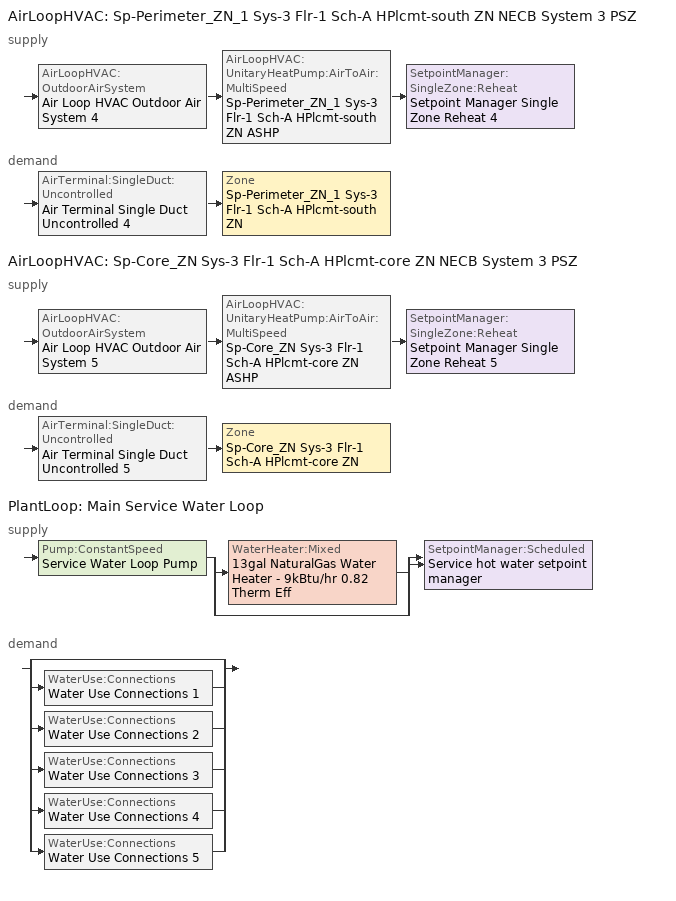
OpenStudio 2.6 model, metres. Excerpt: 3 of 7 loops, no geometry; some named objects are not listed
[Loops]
AirLoopHVAC 'Sp-Perimeter_ZN_1 Sys-3 Flr-1 Sch-A HPlcmt-south ZN NECB System 3 PSZ'
 supply: AirLoopHVAC:OutdoorAirSystem 'Air Loop HVAC Outdoor Air System 4' > AirLoopHVAC:UnitaryHeatPump:AirToAir:MultiSpeed 'Sp-Perimeter_ZN_1 Sys-3 Flr-1 Sch-A HPlcmt-south ZN ASHP' > SetpointManager:SingleZone:Reheat 'Setpoint Manager Single Zone Reheat 4'
 demand: AirTerminal:SingleDuct:Uncontrolled 'Air Terminal Single Duct Uncontrolled 4' > Zone 'Sp-Perimeter_ZN_1 Sys-3 Flr-1 Sch-A HPlcmt-south ZN'
AirLoopHVAC 'Sp-Core_ZN Sys-3 Flr-1 Sch-A HPlcmt-core ZN NECB System 3 PSZ'
 supply: AirLoopHVAC:OutdoorAirSystem 'Air Loop HVAC Outdoor Air System 5' > AirLoopHVAC:UnitaryHeatPump:AirToAir:MultiSpeed 'Sp-Core_ZN Sys-3 Flr-1 Sch-A HPlcmt-core ZN ASHP' > SetpointManager:SingleZone:Reheat 'Setpoint Manager Single Zone Reheat 5'
 demand: AirTerminal:SingleDuct:Uncontrolled 'Air Terminal Single Duct Uncontrolled 5' > Zone 'Sp-Core_ZN Sys-3 Flr-1 Sch-A HPlcmt-core ZN'
PlantLoop 'Main Service Water Loop'
 supply: Pump:ConstantSpeed 'Service Water Loop Pump' > split
  | WaterHeater:Mixed '13gal NaturalGas Water Heater - 9kBtu/hr 0.82 Therm Eff'
  | bypass
  join > SetpointManager:Scheduled 'Service hot water setpoint manager'
 demand: split
  | bypass
  | WaterUse:Connections 'Water Use Connections 1'
  | WaterUse:Connections 'Water Use Connections 2'
  | WaterUse:Connections 'Water Use Connections 3'
  | WaterUse:Connections 'Water Use Connections 4'
  | WaterUse:Connections 'Water Use Connections 5'
[Sizing:Zone] Zone Cooling Design Supply Air Temperature Input Method=SupplyAirTemperature; Zone Cooling Design Supply Air Temperature {C}=13; Zone Cooling Design Supply Air Temperature Difference {deltaC}=11.11; Zone Heating Design Supply Air Temperature Input Method=SupplyAirTemperature; Zone Heating Design Supply Air Temperature {C}=43; Zone Heating Design Supply Air Temperature Difference {deltaC}=11.11; Zone Cooling Design Supply Air Humidity Ratio {kg-H2O/kg-air}=0.0085; Zone Heating Design Supply Air Humidity Ratio {kg-H2O/kg-air}=0.008; Zone Heating Sizing Factor=1.3; Zone Cooling Sizing Factor=1.1; Cooling Design Air Flow Method=DesignDay; Heating Design Air Flow Method=DesignDay; Account for Dedicated Outdoor Air System=No; Dedicated Outdoor Air System Control Strategy=NeutralSupplyAir; Dedicated Outdoor Air Low Setpoint Temperature for Design {C}=autosize; Dedicated Outdoor Air High Setpoint Temperature for Design {C}=autosize
Sp-Perimeter_ZN_1 Sys-3 Flr-1 Sch-A HPlcmt-south ZN; Sp-Core_ZN Sys-3 Flr-1 Sch-A HPlcmt-core ZN
[Zone equipment]
Sp-Perimeter_ZN_1 Sys-3 Flr-1 Sch-A HPlcmt-south ZN: Air Terminal Single Duct Uncontrolled 4, Zone HVAC Baseboard Convective Water 4
Sp-Core_ZN Sys-3 Flr-1 Sch-A HPlcmt-core ZN: Air Terminal Single Duct Uncontrolled 5, Zone HVAC Baseboard Convective Water 5
[PlantLoop]
Main Service Water Loop: Glycol Concentration=0; Maximum Loop Temperature {C}=60; Minimum Loop Temperature {C}=10; Plant Loop Volume {m3}=Autocalculate; Load Distribution Scheme=Optimal
[Sizing:Plant]
Main Service Water Loop: Loop Type=Heating; Design Loop Exit Temperature {C}=60; Loop Design Temperature Difference {deltaC}=5; Sizing Option=NonCoincident; Zone Timesteps in Averaging Window=1; Coincident Sizing Factor Mode=None
[AirLoopHVAC] Availability Schedule=Always On Discrete; Design Supply Air Flow Rate {m3/s}=AutoSize
Sp-Perimeter_ZN_1 Sys-3 Flr-1 Sch-A HPlcmt-south ZN NECB System 3 PSZ; Sp-Core_ZN Sys-3 Flr-1 Sch-A HPlcmt-core ZN NECB System 3 PSZ
[Sizing:System] Type of Load to Size On=Sensible; Design Outdoor Air Flow Rate {m3/s}=Autosize; Minimum System Air Flow Ratio=1; Preheat Design Temperature {C}=7; Preheat Design Humidity Ratio {kg-H2O/kg-Air}=0.008; Precool Design Temperature {C}=13; Precool Design Humidity Ratio {kg-H2O/kg-Air}=0.008; Central Cooling Design Supply Air Temperature {C}=13; Central Heating Design Supply Air Temperature {C}=43; Sizing Option=NonCoincident; 100% Outdoor Air in Cooling=No; 100% Outdoor Air in Heating=No; Central Cooling Design Supply Air Humidity Ratio {kg-H2O/kg-Air}=0.0085; Central Heating Design Supply Air Humidity Ratio {kg-H2O/kg-Air}=0.008; Cooling Design Air Flow Method=DesignDay; Cooling Design Air Flow Rate {m3/s}=0; Heating Design Air Flow Method=DesignDay; Heating Design Air Flow Rate {m3/s}=0; System Outdoor Air Method=ZoneSum; Zone Maximum Outdoor Air Fraction=1; Cooling Supply Air Flow Rate Per Floor Area {m3/s-m2}=0.00996765; Cooling Fraction of Autosized Cooling Supply Air Flow Rate=1; Cooling Supply Air Flow Rate Per Unit Cooling Capacity {m3/s-W}=3.94755e-05; Heating Supply Air Flow Rate Per Floor Area {m3/s-m2}=0.00996765; Heating Fraction of Autosized Heating Supply Air Flow Rate=1; Heating Fraction of Autosized Cooling Supply Air Flow Rate=1; Heating Supply Air Flow Rate Per Unit Heating Capacity {m3/s-W}=3.15882e-05; Cooling Design Capacity Method=CoolingDesignCapacity; Cooling Design Capacity {W}=autosize; Cooling Design Capacity Per Floor Area {W/m2}=234.7; Fraction of Autosized Cooling Design Capacity=1; Heating Design Capacity Method=HeatingDesignCapacity; Heating Design Capacity {W}=autosize; Heating Design Capacity Per Floor Area {W/m2}=157; Fraction of Autosized Heating Design Capacity=1; Central Cooling Capacity Control Method=OnOff
Sp-Perimeter_ZN_1 Sys-3 Flr-1 Sch-A HPlcmt-south ZN NECB System 3 PSZ; Sp-Core_ZN Sys-3 Flr-1 Sch-A HPlcmt-core ZN NECB System 3 PSZ
[Fan:ConstantVolume] Availability Schedule=Always On Discrete; Fan Efficiency=0.39975; Pressure Rise {Pa}=640; Maximum Flow Rate {m3/s}=AutoSize; Motor Efficiency=0.615
Fan Constant Volume 4; Fan Constant Volume 5
[Coil:Cooling:DX:MultiSpeed] Condenser Type=AirCooled; Apply Part Load Fraction to Speeds Greater than 1=Yes; Crankcase Heater Capacity {W}=0; Maximum Outdoor Dry-Bulb Temperature for Crankcase Heater Operation {C}=10; Basin Heater Capacity {W/K}=0; Basin Heater Setpoint Temperature {C}=2; Fuel Type=Electricity
Name | Stage 1 | Stage 2 | Stage 3 | Stage 4
Coil Cooling DX Multi Speed 4 21kBtu/hr 14.0SEER | Coil Cooling DX Multi Speed Stage Data 13 | Coil Cooling DX Multi Speed Stage Data 14 | Coil Cooling DX Multi Speed Stage Data 15 | Coil Cooling DX Multi Speed Stage Data 16
Coil Cooling DX Multi Speed 5 17kBtu/hr 14.0SEER | Coil Cooling DX Multi Speed Stage Data 17 | Coil Cooling DX Multi Speed Stage Data 18 | Coil Cooling DX Multi Speed Stage Data 19 | Coil Cooling DX Multi Speed Stage Data 20
[Coil:Cooling:DX:MultiSpeed:StageData] Gross Rated Sensible Heat Ratio=autosize; Gross Rated Cooling COP {W/W}=3.8248; Rated Evaporator Fan Power Per Volume Flow Rate {W/(m3/s)}=773.3; Total Cooling Capacity Function of Temperature Curve=DXCOOL-NECB2011-REF-CAPFT; Total Cooling Capacity Function of Flow Fraction Curve=DXCOOL-NECB2011-REF-CAPFFLOW; Energy Input Ratio Function of Temperature Curve=DXCOOL-NECB2011-REF-COOLEIRFT; Energy Input Ratio Function of Flow Fraction Curve=DXCOOL-NECB2011-REF-COOLEIRFFLOW; Part Load Fraction Correlation Curve=DXCOOL-NECB2011-REF-COOLPLFFPLR; Nominal Time for Condensate Removal to Begin {s}=0; Ratio of Initial Moisture Evaporation Rate and Steady State Latent Capacity=0; Maximum Cycling Rate {cycles/hr}=0; Latent Capacity Time Constant {s}=0; Rated Waste Heat Fraction of Power Input=0.5; Evaporative Condenser Effectiveness=0.9; Evaporative Condenser Air Flow Rate {m3/s}=autosize; Rated Evaporative Condenser Pump Power Consumption {W}=autosize
Name | Gross Rated Total Cooling Capacity {W} | Rated Air Flow Rate {m3/s} | Waste Heat Function of Temperature Curve
Coil Cooling DX Multi Speed Stage Data 13 | 3092.78 | 0.186835 | Curve Biquadratic 39
Coil Cooling DX Multi Speed Stage Data 14 | 6185.56 | 0.37367 | Curve Biquadratic 42
Coil Cooling DX Multi Speed Stage Data 15 | 6185.66 | 0.373676 | Curve Biquadratic 45
Coil Cooling DX Multi Speed Stage Data 16 | 6185.76 | 0.373682 | Curve Biquadratic 48
Coil Cooling DX Multi Speed Stage Data 17 | 2461.77 | 0.148716 | Curve Biquadratic 51
Coil Cooling DX Multi Speed Stage Data 18 | 4923.55 | 0.297432 | Curve Biquadratic 54
Coil Cooling DX Multi Speed Stage Data 19 | 4923.65 | 0.297438 | Curve Biquadratic 57
Coil Cooling DX Multi Speed Stage Data 20 | 4923.75 | 0.297444 | Curve Biquadratic 60
[Coil:Heating:Gas:MultiStage] Part Load Fraction Correlation Curve=FURNACE-EFFPLR-NECB2011
Name | Stage 1 | Stage 2 | Stage 3 | Stage 4
Coil Heating Gas Multi Stage 4 38kBtu/hr 0.924 AFUE | Coil Heating Gas Multi Stage Stage Data 13 | Coil Heating Gas Multi Stage Stage Data 14 | Coil Heating Gas Multi Stage Stage Data 15 | Coil Heating Gas Multi Stage Stage Data 16
Coil Heating Gas Multi Stage 5 35kBtu/hr 0.924 AFUE | Coil Heating Gas Multi Stage Stage Data 17 | Coil Heating Gas Multi Stage Stage Data 18 | Coil Heating Gas Multi Stage Stage Data 19 | Coil Heating Gas Multi Stage Stage Data 20
[Coil:Heating:Gas:MultiStage:StageData] Gas Burner Efficiency {W/W}=0.924; Parasitic Electric Load {W}=0
Name | Nominal Capacity {W}
Coil Heating Gas Multi Stage Stage Data 13 | 5501.18
Coil Heating Gas Multi Stage Stage Data 14 | 11002.4
Coil Heating Gas Multi Stage Stage Data 15 | 11002.5
Coil Heating Gas Multi Stage Stage Data 16 | 11002.6
Coil Heating Gas Multi Stage Stage Data 17 | 5071.33
Coil Heating Gas Multi Stage Stage Data 18 | 10142.7
Coil Heating Gas Multi Stage Stage Data 19 | 10142.8
Coil Heating Gas Multi Stage Stage Data 20 | 10142.9
[Coil:Heating:Gas] Availability Schedule=Always On Discrete; Gas Burner Efficiency=0.8; Nominal Capacity {W}=0.001; Parasitic Electric Load {W}=0; Parasitic Gas Load {W}=0
Coil Heating Gas 4; Coil Heating Gas 5
[Controller:OutdoorAir] Minimum Outdoor Air Flow Rate {m3/s}=autosize; Maximum Outdoor Air Flow Rate {m3/s}=Autosize; Economizer Control Type=NoEconomizer; Economizer Control Action Type=ModulateFlow; Economizer Maximum Limit Dry-Bulb Temperature {C}=28; Economizer Maximum Limit Enthalpy {J/kg}=64000; Economizer Minimum Limit Dry-Bulb Temperature {C}=-100; Lockout Type=NoLockout; Minimum Limit Type=FixedMinimum; Minimum Outdoor Air Schedule=Always On Discrete; High Humidity Control=No; Heat Recovery Bypass Control Type=BypassWhenWithinEconomizerLimits
Name | Controller Mechanical Ventilation
Controller Outdoor Air 4 | Controller Mechanical Ventilation 4
Controller Outdoor Air 5 | Controller Mechanical Ventilation 5
[Controller:MechanicalVentilation] Availability Schedule=Always On Discrete; System Outdoor Air Method=ZoneSum
Controller Mechanical Ventilation 4; Controller Mechanical Ventilation 5
[AirLoopHVAC:OutdoorAirSystem]
Name | Controller
Air Loop HVAC Outdoor Air System 4 | Controller Outdoor Air 4
Air Loop HVAC Outdoor Air System 5 | Controller Outdoor Air 5
[AirLoopHVAC:UnitaryHeatPump:AirToAir:MultiSpeed] Supply Air Fan Placement=DrawThrough; Supply Air Fan Operating Mode Schedule=Always On Discrete; Minimum Outdoor Dry-Bulb Temperature for Compressor Operation {C}=-8; Maximum Supply Air Temperature from Supplemental Heater {C}=autosize; Maximum Outdoor Dry-Bulb Temperature for Supplemental Heater Operation {C}=21; Auxiliary On-Cycle Electric Power {W}=0; Auxiliary Off-Cycle Electric Power {W}=0; Design Heat Recovery Water Flow Rate {m3/s}=0; Maximum Temperature for Heat Recovery {C}=80; Supply Air Flow Rate When No Cooling or Heating is Needed {m3/s}=autosize; Number of Speeds for Heating=4; Number of Speeds for Cooling=4; Speed 1 Supply Air Flow Rate During Heating Operation {m3/s}=autosize; Speed 2 Supply Air Flow Rate During Heating Operation {m3/s}=autosize; Speed 3 Supply Air Flow Rate During Heating Operation {m3/s}=autosize; Speed 4 Supply Air Flow Rate During Heating Operation {m3/s}=autosize; Speed 1 Supply Air Flow Rate During Cooling Operation {m3/s}=autosize; Speed 2 Supply Air Flow Rate During Cooling Operation {m3/s}=autosize; Speed 3 Supply Air Flow Rate During Cooling Operation {m3/s}=autosize; Speed 4 Supply Air Flow Rate During Cooling Operation {m3/s}=autosize
Name | Controlling Zone or Thermostat Location | Supply Air Fan | Heating Coil | Cooling Coil | Supplemental Heating Coil
Sp-Perimeter_ZN_1 Sys-3 Flr-1 Sch-A HPlcmt-south ZN ASHP | Sp-Perimeter_ZN_1 Sys-3 Flr-1 Sch-A HPlcmt-south ZN | Fan Constant Volume 4 | Coil Heating Gas Multi Stage 4 38kBtu/hr 0.924 AFUE | Coil Cooling DX Multi Speed 4 21kBtu/hr 14.0SEER | Coil Heating Gas 4
Sp-Core_ZN Sys-3 Flr-1 Sch-A HPlcmt-core ZN ASHP | Sp-Core_ZN Sys-3 Flr-1 Sch-A HPlcmt-core ZN | Fan Constant Volume 5 | Coil Heating Gas Multi Stage 5 35kBtu/hr 0.924 AFUE | Coil Cooling DX Multi Speed 5 17kBtu/hr 14.0SEER | Coil Heating Gas 5
[SetpointManager:SingleZone:Reheat] Minimum Supply Air Temperature {C}=13; Maximum Supply Air Temperature {C}=43
Name | Control Zone
Setpoint Manager Single Zone Reheat 4 | Sp-Perimeter_ZN_1 Sys-3 Flr-1 Sch-A HPlcmt-south ZN
Setpoint Manager Single Zone Reheat 5 | Sp-Core_ZN Sys-3 Flr-1 Sch-A HPlcmt-core ZN
[AirTerminal:SingleDuct:Uncontrolled] Availability Schedule=Always On Discrete; Maximum Air Flow Rate {m3/s}=AutoSize
Air Terminal Single Duct Uncontrolled 4; Air Terminal Single Duct Uncontrolled 5
[SetpointManager:Scheduled]
Service hot water setpoint manager: Control Variable=Temperature; Schedule=Service Water Loop Temp - 140F
[Pump:ConstantSpeed]
Service Water Loop Pump: Rated Flow Rate {m3/s}=autosize; Rated Pump Head {Pa}=41.5397; Rated Power Consumption {W}=autosize; Motor Efficiency=0.7; Fraction of Motor Inefficiencies to Fluid Stream=0; Pump Control Type=Intermittent; Design Power Sizing Method=PowerPerFlowPerPressure; Design Electric Power per Unit Flow Rate {W/(m3/s)}=348701.1; Design Shaft Power per Unit Flow Rate per Unit Head {W-s/m3-Pa}=1.28205
[WaterHeater:Mixed]
13gal NaturalGas Water Heater - 9kBtu/hr 0.82 Therm Eff: Tank Volume {m3}=0.048999; Setpoint Temperature Schedule=Service Water Loop Temp - 140F; Deadband Temperature Difference {deltaC}=2; Maximum Temperature Limit {C}=82.2222; Heater Control Type=Cycle; Heater Maximum Capacity {W}=2560.2; Heater Fuel Type=NaturalGas; Heater Thermal Efficiency=0.82; Part Load Factor Curve=SWH-EFFFPLR-NECB2011; Off Cycle Parasitic Fuel Consumption Rate {W}=20; Off Cycle Parasitic Fuel Type=NaturalGas; Off Cycle Parasitic Heat Fraction to Tank=0.8; On Cycle Parasitic Fuel Type=NaturalGas; On Cycle Parasitic Heat Fraction to Tank=0; Ambient Temperature Indicator=Schedule; Ambient Temperature Schedule=Water Heater Ambient Temp Schedule - 70F; Off Cycle Loss Coefficient to Ambient Temperature {W/K}=0.511045; On Cycle Loss Coefficient to Ambient Temperature {W/K}=0.511045; Use Side Effectiveness=1; Source Side Effectiveness=1; Use Side Design Flow Rate {m3/s}=autosize; Source Side Design Flow Rate {m3/s}=autosize; Indirect Water Heating Recovery Time {hr}=1.5; Source Side Flow Control Mode=IndirectHeatPrimarySetpoint
[WaterUse:Connections]
Name | Water Use Equipment Name 1
Water Use Connections 1 | Core_zn Service Water Use 0.06gal/min
Water Use Connections 2 | Perimeter_zn_1 Service Water Use 0.04gal/min
Water Use Connections 3 | Perimeter_zn_2 Service Water Use 0.03gal/min
Water Use Connections 4 | Perimeter_zn_3 Service Water Use 0.04gal/min
Water Use Connections 5 | Perimeter_zn_4 Service Water Use 0.03gal/min
[WaterUse:Equipment:Definition]
Name | Peak Flow Rate {m3/s} | Target Temperature Schedule | Sensible Fraction Schedule | Latent Fraction Schedule
Core_zn Service Water Use Def 0.06gal/min | 3.62272e-06 | Schedule Ruleset 5 | Schedule Ruleset 3 | Schedule Ruleset 4
Perimeter_zn_1 Service Water Use Def 0.04gal/min | 2.74626e-06 | Schedule Ruleset 8 | Schedule Ruleset 6 | Schedule Ruleset 7
Perimeter_zn_2 Service Water Use Def 0.03gal/min | 1.62912e-06 | Schedule Ruleset 11 | Schedule Ruleset 9 | Schedule Ruleset 10
Perimeter_zn_3 Service Water Use Def 0.04gal/min | 2.74626e-06 | Schedule Ruleset 14 | Schedule Ruleset 12 | Schedule Ruleset 13
Perimeter_zn_4 Service Water Use Def 0.03gal/min | 1.62912e-06 | Schedule Ruleset 17 | Schedule Ruleset 15 | Schedule Ruleset 16
[WaterUse:Equipment] Flow Rate Fraction Schedule=NECB-A-Service Water Heating
Name | Water Use Equipment Definition | Space
Core_zn Service Water Use 0.06gal/min | Core_zn Service Water Use Def 0.06gal/min | Core_ZN
Perimeter_zn_1 Service Water Use 0.04gal/min | Perimeter_zn_1 Service Water Use Def 0.04gal/min | Perimeter_ZN_1
Perimeter_zn_2 Service Water Use 0.03gal/min | Perimeter_zn_2 Service Water Use Def 0.03gal/min | Perimeter_ZN_2
Perimeter_zn_3 Service Water Use 0.04gal/min | Perimeter_zn_3 Service Water Use Def 0.04gal/min | Perimeter_ZN_3
Perimeter_zn_4 Service Water Use 0.03gal/min | Perimeter_zn_4 Service Water Use Def 0.03gal/min | Perimeter_ZN_4
[Schedule:Ruleset]
Name | Default Day Schedule
Service Water Loop Temp - 140F | Service Water Loop Temp - 140F Default
Water Heater Ambient Temp Schedule - 70F | Water Heater Ambient Temp Schedule - 70F Default
Schedule Ruleset 3 | Schedule Day 5
Schedule Ruleset 4 | Schedule Day 6
Schedule Ruleset 5 | Schedule Day 7
NECB-A-Service Water Heating | NECB-A-Service Water Heating Default
Schedule Ruleset 6 | Schedule Day 8
Schedule Ruleset 7 | Schedule Day 9
Schedule Ruleset 8 | Schedule Day 10
Schedule Ruleset 9 | Schedule Day 11
Schedule Ruleset 10 | Schedule Day 12
Schedule Ruleset 11 | Schedule Day 13
Schedule Ruleset 12 | Schedule Day 14
Schedule Ruleset 13 | Schedule Day 15
Schedule Ruleset 14 | Schedule Day 16
Schedule Ruleset 15 | Schedule Day 17
Schedule Ruleset 16 | Schedule Day 18
Schedule Ruleset 17 | Schedule Day 19
[Schedule:Day]
Service Water Loop Temp - 140F Default; Schedule Day 7; Schedule Day 10; Schedule Day 13; Schedule Day 16; Schedule Day 19: 24, 0, 60
Water Heater Ambient Temp Schedule - 70F Default: 24, 0, 21.1111
Schedule Day 5; Schedule Day 8; Schedule Day 11; Schedule Day 14; Schedule Day 17: 24, 0, 0.2
Schedule Day 6; NECB-A-Service Water Heating Sat Day; NECB-A-Service Water Heating Sun|Hol Day; Schedule Day 9; Schedule Day 12; Schedule Day 15; Schedule Day 18: 24, 0, 0.05
NECB-A-Service Water Heating Default; NECB-A-Service Water Heating Default|Wkdy Day: 7, 0, 0.05, 8, 0, 0.1, 10, 0, 0.5, 16, 0, 0.9, 17, 0, 0.7, 18, 0, 0.5, 19, 0, 0.3, 22, 0, 0.2, 24, 0, 0.05
[Schedule:Rule] Schedule Ruleset=NECB-A-Service Water Heating; Date Specification Type=DateRange; Start Month=1; Start Day=1; End Month=12; End Day=31
Name | Rule Order | Day Schedule | Apply Monday | Apply Tuesday | Apply Wednesday | Apply Thursday | Apply Friday | Apply Saturday | Apply Sunday
Schedule Rule 17 | 2 | NECB-A-Service Water Heating Default|Wkdy Day | Yes | Yes | Yes | Yes | Yes
Schedule Rule 18 | 1 | NECB-A-Service Water Heating Sat Day |  |  |  |  |  | Yes
Schedule Rule 19 | 0 | NECB-A-Service Water Heating Sun|Hol Day |  |  |  |  |  |  | Yes
[Schedule:Constant]
Always On Discrete: Value=1
[Curve:Biquadratic]
Name | Coefficient1 Constant | Coefficient2 x | Coefficient3 x**2 | Coefficient4 y | Coefficient5 y**2 | Coefficient6 x*y | Minimum Value of x | Maximum Value of x | Minimum Value of y | Maximum Value of y
Curve Biquadratic 39; Curve Biquadratic 42; Curve Biquadratic 45; Curve Biquadratic 48; Curve Biquadratic 51; Curve Biquadratic 54; Curve Biquadratic 57; Curve Biquadratic 60 | 1 | 0 | 0 | 0 | 0 | 0 | 0 | 0 | 0 | 0
DXCOOL-NECB2011-REF-CAPFT | 0.867905 | 0.0142459 | 0.00055436 | -0.0075575 | 3.3e-05 | -0.0001918 | 13 | 24 | 24 | 46
DXCOOL-NECB2011-REF-COOLEIRFT | 0.116936 | 0.0284933 | -0.0004112 | 0.0214108 | 0.00016103 | -0.0006791 | 13 | 24 | 24 | 46
[Curve:Quadratic] Coefficient1 Constant=1; Coefficient2 x=0; Coefficient3 x**2=0; Minimum Value of x=0; Maximum Value of x=1
DXCOOL-NECB2011-REF-CAPFFLOW; DXCOOL-NECB2011-REF-COOLEIRFFLOW
[Curve:Cubic] Maximum Value of x=1
Name | Coefficient1 Constant | Coefficient2 x | Coefficient3 x**2 | Coefficient4 x**3 | Minimum Value of x
DXCOOL-NECB2011-REF-COOLPLFFPLR | 0.0277 | 4.9151 | -8.184 | 4.2702 | 0.7
SWH-EFFFPLR-NECB2011 | 0.7576 | 1.0071 | -1.4443 | 0.6844 | 0
FURNACE-EFFPLR-NECB2011 | 0.7277 | 1.0667 | -1.5174 | 0.7282 | 0
